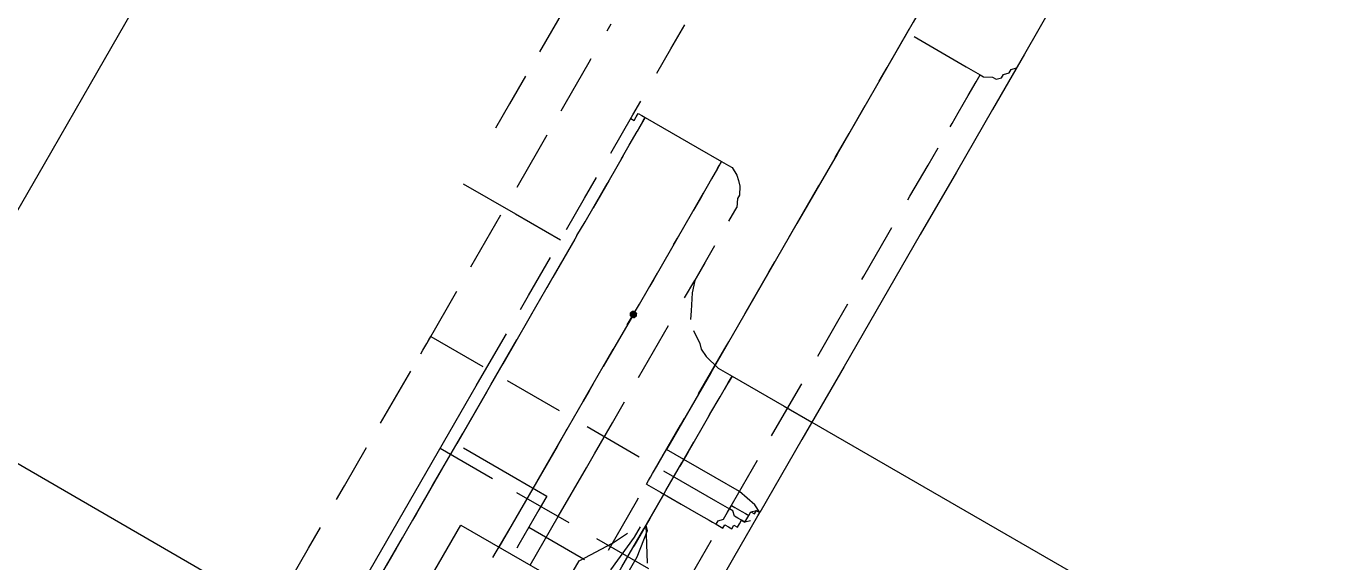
# Model space of a CAD drawing. Header units: millimetres. Extents: x 89051 to 218395, y -330386 to -125649.
# Drawn here: x 90712.77 to 90752.22, y -128626.83 to -128610.67 of the extents above; entities that cross this region are included whole.
import ezdxf

# ---------------------------------------------------------------- set-up
doc = ezdxf.new("R2010")
doc.units = ezdxf.units.MM
doc.header["$LTSCALE"] = 13
for name, pattern in [('1 实线', [0]), ('ACAD_ISO03W100', [1.18, 0.47, -0.71]), ('ACAD_ISO04W100', [30, 24, -3, 0, -3]), ('CENTER', [50.8, 31.75, -6.35, 6.35, -6.35])]:
    doc.linetypes.add(name, pattern=pattern)
doc.layers.get('0').update_dxf_attribs({"color": 1, "linetype": 'CENTER'})
doc.layers.add('C00-00-00', color=7, linetype='Continuous')
doc.layers.add('粗实线', color=4, linetype='Continuous')
doc.layers.add('标注、文本', color=3, linetype='Continuous', lineweight=25)
doc.styles.get("Standard").update_dxf_attribs({"font": 'gbenor.shx', "bigfont": 'gbcbig.shx'})
doc.dimstyles.new('1-15', dxfattribs={"dimscale": 20, "dimtxt": 3.5, "dimasz": 2, "dimexe": 1.5, "dimexo": 0.5, "dimgap": 0.5, "dimtad": 1, "dimtoh": 1, "dimdec": 1, "dimdsep": 46, "dimtxsty": 'Standard', "dimcen": 2.5, "dimclrd": 3, "dimclre": 3, "dimclrt": 3, "dimadec": 0, "dimazin": 2, "dimtfac": 1, "dimtdec": 1, "dimtmove": 0, "dimatfit": 2, "dimfxl": 1, "dimarcsym": 0})

# ---------------------------------------------------------------- blocks, each defined once
blk = doc.blocks.new('225635')
at = {"layer": 'C00-00-00'}
h = blk.add_hatch(color=256, dxfattribs=at)
h.dxf.hatch_style = 2
h.paths.add_polyline_path([(72476.893, -125597.877), (72476.808, -125597.912), (72476.772, -125597.998), (72476.808, -125598.083), (72476.893, -125598.119), (72476.979, -125598.083), (72477.014, -125597.998), (72476.979, -125597.912)])
at = {"layer": 'C00-00-00', "lineweight": 15}
for points in [[(72459.226, -125571.497), (72459.226, -125571.739), (72459.226, -125572.102), (72459.226, -125572.707), (72459.226, -125573.433), (72459.226, -125574.401), (72459.226, -125575.49), (72459.226, -125576.821), (72459.226, -125578.273), (72459.226, -125579.847), (72459.226, -125581.662), (72459.226, -125583.598), (72459.226, -125585.655), (72459.226, -125587.833), (72459.226, -125590.132), (72459.226, -125592.552), (72459.226, -125594.972), (72459.226, -125597.635), (72459.226, -125600.176), (72459.226, -125602.959), (72459.226, -125605.621), (72459.226, -125608.404), (72459.226, -125611.188)], [(72479.797, -125571.497), (72479.797, -125571.739), (72479.797, -125572.223), (72479.797, -125572.828), (72479.797, -125573.554), (72479.797, -125574.643), (72479.797, -125575.732), (72479.797, -125577.063), (72479.797, -125578.636), (72479.797, -125580.331), (72479.797, -125582.146), (72479.797, -125584.082), (72479.797, -125586.139), (72479.797, -125588.438), (72479.797, -125590.737), (72479.797, -125593.157), (72479.797, -125595.699), (72479.797, -125598.361), (72479.797, -125601.023)], [(72483.186, -125574.764), (72483.186, -125574.885), (72483.186, -125575.006), (72483.186, -125575.49), (72483.186, -125576.095), (72483.186, -125576.821), (72483.186, -125577.91), (72483.186, -125578.999), (72483.186, -125580.331), (72483.186, -125581.904), (72483.186, -125583.477), (72483.186, -125585.292), (72483.186, -125587.228), (72483.186, -125589.406), (72483.186, -125591.584), (72483.186, -125593.883), (72483.186, -125596.183), (72483.186, -125598.724), (72483.186, -125601.265)], [(72482.944, -125586.139), (72483.065, -125586.018)], [(72483.065, -125585.897), (72483.186, -125585.776)], [(72483.065, -125586.018), (72483.065, -125585.897)], [(72479.797, -125587.712), (72479.797, -125586.381)], [(72482.46, -125586.502), (72482.702, -125586.381)], [(72482.702, -125586.381), (72482.823, -125586.381)], [(72482.823, -125586.381), (72482.944, -125586.26)], [(72482.944, -125586.26), (72482.944, -125586.139)], [(72480.039, -125586.502), (72481.854, -125586.502)], [(72481.854, -125586.502), (72482.339, -125586.502)], [(72482.339, -125586.502), (72482.46, -125586.502)], [(72482.339, -125586.744), (72482.339, -125586.502)], [(72482.339, -125587.228), (72482.339, -125586.744)], [(72482.339, -125587.833), (72482.339, -125587.228)], [(72479.797, -125588.196), (72479.797, -125587.712)], [(72482.339, -125588.196), (72482.339, -125587.833)], [(72482.339, -125588.317), (72482.339, -125588.196)], [(72479.797, -125590.011), (72479.797, -125589.043)], [(72482.339, -125589.648), (72482.339, -125589.043)], [(72473.868, -125590.495), (72473.868, -125589.648)], [(72482.339, -125590.737), (72482.339, -125589.648)], [(72479.797, -125590.858), (72479.797, -125590.011)], [(72470.48, -125590.737), (72470.48, -125591.826)], [(72471.932, -125590.979), (72471.932, -125590.737)], [(72473.868, -125591.342), (72473.868, -125590.495)], [(72482.339, -125590.858), (72482.339, -125590.737)], [(72470.48, -125591.826), (72470.48, -125592.552)], [(72479.797, -125592.431), (72479.797, -125591.826)], [(72482.339, -125592.068), (72482.339, -125591.826)], [(72471.932, -125592.068), (72471.932, -125591.947)], [(72471.932, -125593.52), (72471.932, -125592.068)], [(72473.868, -125592.794), (72473.868, -125592.31)], [(72482.339, -125593.52), (72482.339, -125592.068)], [(72473.989, -125592.794), (72473.989, -125592.673)], [(72473.989, -125592.673), (72474.11, -125592.673)], [(72474.11, -125592.673), (72474.231, -125592.673)], [(72474.231, -125592.673), (72476.046, -125592.673)], [(72474.231, -125592.794), (72474.231, -125592.673)], [(72474.231, -125592.673), (72474.231, -125592.915)], [(72476.046, -125592.673), (72476.893, -125592.673)], [(72476.893, -125592.673), (72477.135, -125592.673)], [(72476.893, -125592.794), (72476.893, -125592.673)], [(72476.893, -125592.673), (72476.893, -125592.915)], [(72477.135, -125592.673), (72477.256, -125592.673)], [(72477.256, -125592.673), (72477.498, -125592.794)], [(72479.797, -125593.641), (72479.797, -125592.431)], [(72473.868, -125594.125), (72473.868, -125592.794)], [(72473.868, -125592.915), (72473.989, -125592.915)], [(72473.989, -125592.915), (72473.989, -125592.794)], [(72474.231, -125593.157), (72474.231, -125592.794)], [(72474.231, -125592.915), (72474.231, -125593.157)], [(72476.893, -125592.915), (72476.893, -125592.794)], [(72476.893, -125592.915), (72476.893, -125593.278)], [(72477.498, -125592.794), (72477.619, -125592.915)], [(72477.619, -125592.915), (72477.74, -125593.036)], [(72477.74, -125593.036), (72477.861, -125593.278)], [(72470.48, -125593.399), (72470.48, -125594.367)], [(72474.231, -125593.641), (72474.231, -125593.157)], [(72476.893, -125593.278), (72476.893, -125593.883)], [(72477.861, -125593.278), (72477.861, -125593.399)], [(72477.861, -125593.399), (72477.982, -125593.641)], [(72471.932, -125593.762), (72471.932, -125593.52)], [(72474.231, -125594.125), (72474.231, -125593.641)], [(72476.893, -125594.488), (72476.893, -125593.762)], [(72476.893, -125593.883), (72476.893, -125594.367)], [(72477.982, -125593.762), (72477.982, -125593.641)], [(72477.982, -125594.125), (72477.982, -125593.762)], [(72482.339, -125593.641), (72482.339, -125593.52)], [(72474.231, -125594.004), (72474.231, -125594.851)], [(72470.48, -125594.367), (72470.48, -125595.214)], [(72471.932, -125595.093), (72471.932, -125594.609)], [(72476.893, -125595.336), (72476.893, -125594.488)], [(72479.797, -125594.851), (72479.797, -125594.488)], [(72482.339, -125595.093), (72482.339, -125594.488)], [(72471.932, -125596.425), (72471.932, -125595.093)], [(72473.868, -125595.699), (72473.868, -125594.972)], [(72474.231, -125594.851), (72474.231, -125595.82)], [(72474.231, -125595.214), (72474.231, -125594.972)], [(72477.982, -125595.214), (72477.982, -125594.972)], [(72479.797, -125596.304), (72479.797, -125594.851)], [(72482.339, -125596.304), (72482.339, -125595.093)], [(72474.231, -125596.304), (72474.231, -125595.214)], [(72476.893, -125595.214), (72476.893, -125595.699)], [(72476.893, -125595.578), (72476.893, -125595.336)], [(72477.982, -125596.183), (72477.982, -125595.214)], [(72473.868, -125596.788), (72473.868, -125595.699)], [(72476.893, -125595.699), (72476.893, -125596.788)], [(72477.982, -125595.578), (72477.982, -125596.183)], [(72477.982, -125596.788), (72477.982, -125596.183)], [(72477.982, -125596.183), (72478.103, -125596.546)], [(72474.231, -125596.788), (72474.231, -125596.304)], [(72476.893, -125597.635), (72476.893, -125596.546)], [(72478.103, -125596.546), (72478.345, -125597.03)], [(72474.231, -125596.788), (72474.231, -125596.909)], [(72474.231, -125596.909), (72474.231, -125598.24)], [(72476.893, -125596.788), (72476.893, -125597.03)], [(72478.345, -125597.03), (72478.466, -125597.272)], [(72470.48, -125597.151), (72472.295, -125597.151)], [(72471.932, -125598.603), (72471.932, -125597.393)], [(72472.295, -125597.151), (72473.868, -125597.151)], [(72479.797, -125597.514), (72479.797, -125597.272)], [(72482.339, -125598.724), (72482.339, -125597.272)], [(72473.868, -125599.087), (72473.868, -125597.756)], [(72474.231, -125598.966), (72474.231, -125597.756)], [(72476.893, -125598.361), (72476.893, -125597.635)], [(72477.982, -125598.361), (72477.982, -125597.756)], [(72478.708, -125597.514), (72479.071, -125597.756)], [(72479.071, -125597.756), (72479.192, -125597.877)], [(72479.797, -125599.087), (72479.797, -125597.514)], [(72474.231, -125598.24), (72474.231, -125598.603)], [(72476.893, -125597.998), (72476.893, -125599.45)], [(72479.192, -125597.877), (72479.434, -125597.998)], [(72479.434, -125597.998), (72479.918, -125598.119)], [(72479.918, -125598.119), (72480.402, -125598.119)], [(72480.402, -125598.119), (72482.218, -125598.119)], [(72480.402, -125598.361), (72480.402, -125598.119)], [(72480.402, -125598.119), (72480.402, -125598.361)], [(72482.218, -125598.119), (72483.186, -125598.119)], [(72483.186, -125598.119), (72497.222, -125598.119)], [(72471.932, -125599.208), (72471.932, -125598.603)], [(72477.982, -125599.571), (72477.982, -125598.361)], [(72480.402, -125598.845), (72480.402, -125598.361)], [(72480.402, -125598.361), (72480.402, -125598.603)], [(72474.231, -125599.571), (72474.231, -125598.966)], [(72480.402, -125599.45), (72480.402, -125598.845)], [(72482.339, -125599.087), (72482.339, -125598.724)], [(72473.868, -125599.571), (72473.868, -125599.087)], [(72476.893, -125600.418), (72476.893, -125599.208)], [(72474.231, -125599.45), (72474.231, -125599.692)], [(72474.231, -125599.692), (72474.231, -125601.265)], [(72476.893, -125599.45), (72476.893, -125599.813)], [(72480.402, -125599.571), (72480.402, -125599.45)], [(72480.402, -125599.45), (72480.402, -125599.934)], [(72471.932, -125600.539), (72471.932, -125600.055)], [(72479.797, -125600.176), (72479.797, -125599.934)], [(72479.797, -125601.749), (72479.797, -125600.176)], [(72480.402, -125599.934), (72480.402, -125600.781)], [(72482.339, -125600.539), (72482.339, -125599.934)], [(72471.932, -125601.87), (72471.932, -125600.539)], [(72473.868, -125600.902), (72473.868, -125600.418)], [(72474.231, -125601.991), (72474.231, -125600.418)], [(72476.893, -125601.023), (72476.893, -125600.418)], [(72476.893, -125600.418), (72476.893, -125600.66)], [(72477.982, -125601.144), (72477.982, -125600.418)], [(72480.402, -125601.144), (72480.402, -125600.418)], [(72482.339, -125601.749), (72482.339, -125600.539)], [(72473.868, -125602.233), (72473.868, -125600.902)], [(72476.893, -125600.66), (72476.893, -125601.023)], [(72480.402, -125600.781), (72480.402, -125601.265)], [(72476.893, -125601.023), (72476.893, -125602.233)], [(72477.982, -125602.233), (72477.982, -125601.144)], [(72483.186, -125601.265), (72482.944, -125601.144), (72482.339, -125601.023), (72481.491, -125601.023), (72480.402, -125601.023), (72479.797, -125601.023)], [(72479.797, -125602.233), (72479.797, -125602.112), (72479.797, -125601.991), (72479.797, -125601.87), (72479.797, -125601.628), (72479.797, -125601.386), (72479.797, -125601.265), (72479.797, -125601.023)], [(72480.402, -125602.112), (72480.402, -125601.144)], [(72482.097, -125602.233), (72482.218, -125602.233), (72482.339, -125602.233), (72482.46, -125602.233), (72482.46, -125602.112), (72482.581, -125602.112), (72482.702, -125602.112), (72482.702, -125601.991), (72482.823, -125601.991), (72482.823, -125601.87), (72482.823, -125601.749), (72482.944, -125601.749), (72482.944, -125601.628), (72482.944, -125601.507), (72482.944, -125601.386), (72483.065, -125601.265)], [(72482.944, -125601.507), (72482.944, -125601.386)], [(72482.944, -125601.386), (72483.065, -125601.386)], [(72483.065, -125601.386), (72483.065, -125601.265)], [(72483.065, -125601.265), (72483.186, -125601.265)], [(72483.186, -125601.386), (72483.186, -125601.265)], [(72483.186, -125602.838), (72483.186, -125601.386)], [(72471.932, -125601.749), (72471.932, -125601.628)], [(72471.932, -125601.628), (72473.747, -125601.628)], [(72471.932, -125601.87), (72471.932, -125601.749)], [(72474.594, -125601.628), (72476.409, -125601.628)], [(72477.377, -125601.628), (72479.192, -125601.628)], [(72480.039, -125601.628), (72481.854, -125601.628)], [(72481.854, -125601.628), (72482.339, -125601.628)], [(72482.339, -125601.628), (72482.339, -125601.507)], [(72482.339, -125601.507), (72482.46, -125601.507)], [(72482.339, -125601.749), (72482.339, -125601.628)], [(72482.46, -125601.628), (72482.339, -125601.628)], [(72482.339, -125601.991), (72482.339, -125601.749)], [(72482.46, -125601.507), (72482.702, -125601.507)], [(72482.581, -125601.749), (72482.46, -125601.628)], [(72482.702, -125601.749), (72482.581, -125601.749)], [(72482.702, -125601.507), (72482.823, -125601.507)], [(72482.823, -125601.749), (72482.702, -125601.749)], [(72482.823, -125601.507), (72482.944, -125601.507)], [(72482.944, -125601.749), (72482.823, -125601.749)], [(72483.065, -125601.628), (72482.944, -125601.749)], [(72471.932, -125601.991), (72471.932, -125601.87)], [(72471.932, -125602.112), (72471.932, -125601.991)], [(72471.932, -125602.233), (72471.932, -125602.112)], [(72474.231, -125602.233), (72474.231, -125601.991)], [(72476.893, -125602.112), (72476.893, -125601.991)], [(72476.893, -125603.806), (72476.893, -125602.112)], [(72480.402, -125602.233), (72480.402, -125602.112)], [(72482.218, -125602.112), (72482.339, -125601.991)], [(72482.218, -125602.233), (72482.218, -125602.112)], [(72473.868, -125620.021), (72473.868, -125619.416), (72473.868, -125617.48), (72473.868, -125615.423), (72473.868, -125613.245), (72473.868, -125611.188), (72473.868, -125609.009), (72473.868, -125606.952), (72473.868, -125604.895), (72473.868, -125602.838), (72473.868, -125602.233)], [(72474.231, -125602.233), (72474.231, -125602.838)], [(72474.231, -125611.188), (72474.231, -125609.251), (72474.231, -125607.315), (72474.231, -125605.5), (72474.231, -125603.685), (72474.231, -125602.233)], [(72476.893, -125602.233), (72476.893, -125602.596), (72476.893, -125604.29), (72476.893, -125606.105)], [(72477.982, -125606.105), (72477.982, -125604.411), (72477.982, -125602.717), (72477.982, -125602.233)], [(72479.797, -125602.233), (72480.281, -125602.233), (72481.007, -125602.233), (72481.612, -125602.233), (72481.975, -125602.233), (72482.097, -125602.233)], [(72480.402, -125602.233), (72480.402, -125603.08)], [(72480.402, -125606.105), (72480.402, -125604.774), (72480.402, -125603.443), (72480.402, -125602.233)], [(72482.097, -125602.233), (72482.218, -125602.233)], [(72471.932, -125604.653), (72471.932, -125602.838)], [(72474.231, -125602.838), (72474.231, -125604.048)], [(72479.797, -125602.838), (72479.797, -125602.717)], [(72479.797, -125604.532), (72479.797, -125602.838)], [(72482.339, -125604.532), (72482.339, -125602.717)], [(72483.186, -125603.564), (72483.186, -125602.838)], [(72480.402, -125603.08), (72480.402, -125604.048)], [(72480.402, -125603.322), (72480.523, -125603.443)], [(72480.402, -125603.322), (72481.007, -125604.29)], [(72480.281, -125603.806), (72480.281, -125603.443)], [(72480.523, -125603.443), (72480.644, -125604.29)], [(72474.473, -125604.048), (72476.288, -125604.048)], [(72476.288, -125604.048), (72477.377, -125604.048)], [(72477.377, -125604.048), (72477.377, -125604.169)], [(72477.377, -125604.169), (72477.377, -125604.532)], [(72479.797, -125604.29), (72480.039, -125603.806)], [(72480.16, -125605.016), (72480.281, -125603.806)], [(72473.868, -125604.411), (72475.683, -125604.411)], [(72476.53, -125604.411), (72478.345, -125604.411)], [(72477.377, -125604.532), (72477.377, -125605.137)], [(72479.192, -125605.258), (72479.797, -125604.29)], [(72479.313, -125604.411), (72481.128, -125604.411)], [(72480.644, -125604.29), (72480.644, -125605.137)], [(72474.231, -125604.895), (72474.231, -125606.468)], [(72476.893, -125605.5), (72476.893, -125604.653)], [(72477.377, -125605.137), (72477.377, -125605.742)], [(72477.377, -125605.137), (72479.192, -125605.137)], [(72479.192, -125605.137), (72479.313, -125605.137)], [(72479.192, -125605.621), (72479.192, -125605.258)], [(72471.932, -125606.831), (72471.932, -125605.5)], [(72476.893, -125606.468), (72476.893, -125605.5)], [(72477.377, -125605.742), (72477.377, -125605.863)], [(72475.562, -125606.105), (72480.523, -125606.105)], [(72475.562, -125616.149), (72475.562, -125606.105)], [(72474.231, -125606.468), (72474.231, -125606.71)], [(72471.932, -125607.315), (72471.932, -125606.831)], [(72474.231, -125607.678), (72474.231, -125608.283)], [(72471.932, -125609.009), (72471.932, -125608.283)], [(72471.932, -125610.098), (72471.932, -125609.009)]]:
    blk.add_lwpolyline(points, dxfattribs=at)
at = {"layer": '标注、文本', "color": 1, "linetype": 'ACAD_ISO04W100', "lineweight": 15}
blk.add_line((72418.952, -125611.188), (72558.051, -125611.188), dxfattribs=at)
blk = doc.blocks.new('*D521')
at = {"layer": 'Defpoints', "color": 0, "transparency": 16777216}
for p in [(90825.933, -128478.793), (90100.617, -128524.753), (90825.933, -129106.326)]:
    blk.add_point(p, dxfattribs=at)
at = {"layer": '标注、文本', "color": 3, "lineweight": -2, "transparency": 16777216}
for p, q in [((90825.933, -128488.793), (90825.933, -129136.326)), ((90100.617, -128534.753), (90100.617, -129136.326)), ((90140.617, -129106.326), (90785.933, -129106.326))]:
    blk.add_line(p, q, dxfattribs=at)
at = {"layer": '标注、文本', "color": 3, "transparency": 16777216}
for points in [[(90140.617, -129099.66), (90140.617, -129112.993), (90100.617, -129106.326)], [(90785.933, -129099.66), (90785.933, -129112.993), (90825.933, -129106.326)]]:
    blk.add_solid(points, dxfattribs=at)
at = {"layer": '标注、文本', "color": 3, "transparency": 16777216, "insert": (90463.275, -129061.326), "char_height": 70, "attachment_point": 5}
blk.add_mtext('725', dxfattribs=at)
blk = doc.blocks.new('*D528')
at = {"layer": 'Defpoints', "color": 0, "transparency": 16777216}
for p in [(90705.914, -128483.876), (90845.014, -128483.876), (90674.312, -128601.817), (90920.56, -128647.855), (90794.776, -128671.367)]:
    blk.add_point(p, dxfattribs=at)
at = {"layer": '标注、文本', "color": 3, "lineweight": -2, "transparency": 16777216}
for p, q in [((90855.014, -128483.876), (90979.474, -128483.876)), ((90803.436, -128676.367), (90911.222, -128738.597))]:
    blk.add_line(p, q, dxfattribs=at)
blk.add_arc((90470.031, -128483.876), 479.443, 334.78158, 355.21842, dxfattribs=at)
at = {"layer": '标注、文本', "color": 3, "transparency": 16777216}
for points in [[(90941.144, -128523.563), (90954.466, -128524.119), (90949.474, -128483.876)], [(90909.686, -128691.242), (90897.871, -128685.062), (90885.241, -128723.597)]]:
    blk.add_solid(points, dxfattribs=at)
at = {"layer": '标注、文本', "color": 3, "transparency": 16777216, "insert": (90889.671, -128596.318), "char_height": 70, "attachment_point": 5, "rotation": 75}
blk.add_mtext('30°', dxfattribs=at)

msp = doc.modelspace()

# ---------------------------------------------------------------- linework, layer by layer
at = {"color": 7, "linetype": '1 实线', "lineweight": 0}
msp.add_circle((90470.031, -128483.876), 269.5, dxfattribs=at)
at = {"layer": '粗实线', "color": 2, "linetype": 'ACAD_ISO03W100', "ltscale": 2}
for radius in [266.5, 265, 262]:
    msp.add_circle((90470.031, -128483.876), radius, dxfattribs=at)

# ---------------------------------------------------------------- block references
at = {"layer": '标注、文本', "rotation": 329.9999999999999}
msp.add_blockref('225635', (90763.254, 16390.138), dxfattribs=at)

# ---------------------------------------------------------------- dimensions: what is measured, and where the dimension line sits
at = {"layer": '标注、文本'}
dim = msp.add_linear_dim(base=(90825.933, -129106.326), p1=(90100.617, -128524.753), p2=(90825.933, -128478.793), text='725', dimstyle='1-15', dxfattribs=at)
dim.commit()
dim.dimension.update_dxf_attribs({"geometry": '*D521', "text_midpoint": (90463.275, -129061.326)})
dim = msp.add_angular_dim_2l(base=(90920.56, -128647.855), line1=((90674.312, -128601.817), (90794.776, -128671.367)), line2=((90705.914, -128483.876), (90845.014, -128483.876)), dimstyle='1-15', dxfattribs=at)
dim.commit()
dim.dimension.update_dxf_attribs({"geometry": '*D528', "text_midpoint": (90889.671, -128596.318)})

doc.saveas('drawing.dxf')
